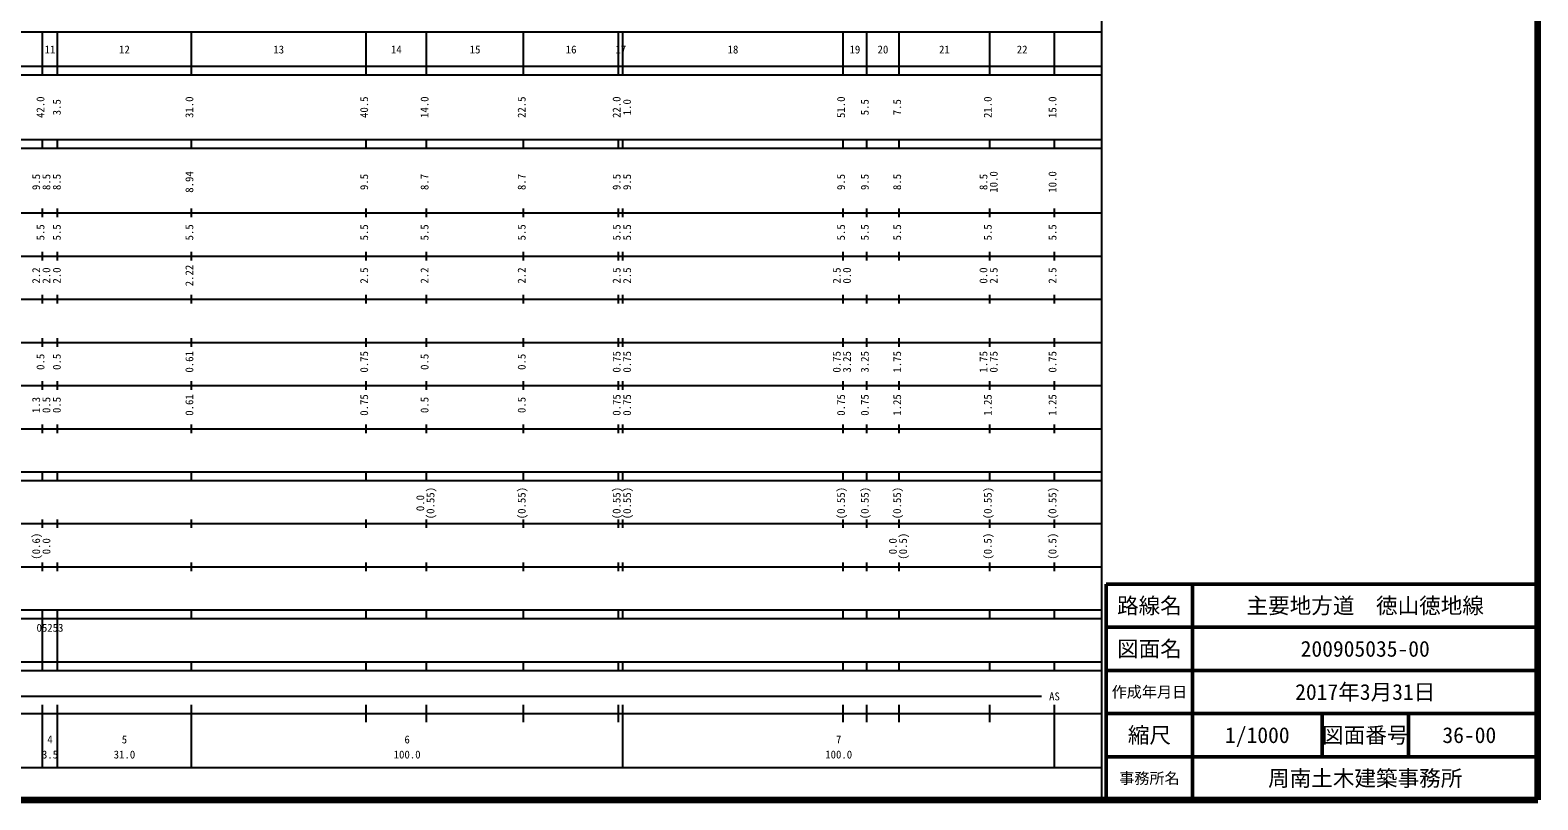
# Model space of a CAD drawing. Units: millimetres on the paper, enlarged 1000 times. Extents: x 40000 to 680000, y 20000 to 380000.
# Drawn here: x 330650 to 680000, y 20000 to 198357 of the extents above; entities that cross this region are included whole.
import ezdxf
from ezdxf.enums import TextEntityAlignment as Align

# ---------------------------------------------------------------- set-up
doc = ezdxf.new("R2010")
doc.units = ezdxf.units.MM
doc.header["$LTSCALE"] = 1000
for name, color, linetype, lineweight in [('M-TTL', 2, 'Continuous', 140), ('M-TTL-BAND', 7, 'Continuous', 25), ('M-TTL-FRAM', 2, 'Continuous', 50), ('M-TTL-LINE', 7, 'Continuous', 50)]:
    doc.layers.add(name, color=color, linetype=linetype, lineweight=lineweight)
doc.layers.add('M-TTL-TXT', color=7, linetype='Continuous')
doc.styles.add('ＭＳ ゴシック', font='')
doc.styles.get('ＭＳ ゴシック').set_extended_font_data('MS Gothic')

msp = doc.modelspace()

# ---------------------------------------------------------------- linework, layer by layer
at = {"layer": 'M-TTL'}
for p, q in [((680000, 20000), (680000, 380000)), ((40000, 20000), (680000, 20000))]:
    msp.add_line(p, q, dxfattribs=at)
at = {"layer": 'M-TTL-BAND'}
for p, q in [((579000, 20000), (579000, 370000)), ((68000, 198000), (579000, 198000)), ((333500, 188000), (333500, 198000)), ((337000, 188000), (337000, 198000)), ((368000, 188000), (368000, 198000)), ((408500, 188000), (408500, 198000)), ((422500, 188000), (422500, 198000)), ((445000, 188000), (445000, 198000)), ((467000, 188000), (467000, 198000)), ((468000, 188000), (468000, 198000)), ((519000, 188000), (519000, 198000)), ((524500, 188000), (524500, 198000)), ((532000, 188000), (532000, 198000)), ((553000, 188000), (553000, 198000)), ((568000, 188000), (568000, 198000)), ((40000, 190000), (579000, 190000)), ((40000, 188000), (579000, 188000)), ((40000, 173000), (579000, 173000)), ((333500, 171000), (333500, 173000)), ((337000, 171000), (337000, 173000)), ((368000, 171000), (368000, 173000)), ((408500, 171000), (408500, 173000)), ((422500, 171000), (422500, 173000)), ((445000, 171000), (445000, 173000)), ((467000, 171000), (467000, 173000)), ((468000, 171000), (468000, 173000)), ((519000, 171000), (519000, 173000)), ((524500, 171000), (524500, 173000)), ((532000, 171000), (532000, 173000)), ((553000, 171000), (553000, 173000)), ((568000, 171000), (568000, 173000)), ((40000, 171000), (579000, 171000)), ((40000, 156000), (579000, 156000)), ((333500, 155000), (333500, 157000)), ((337000, 155000), (337000, 157000)), ((368000, 155000), (368000, 157000)), ((408500, 155000), (408500, 157000)), ((422500, 155000), (422500, 157000)), ((445000, 155000), (445000, 157000)), ((467000, 155000), (467000, 157000)), ((468000, 155000), (468000, 157000)), ((519000, 155000), (519000, 157000)), ((524500, 155000), (524500, 157000)), ((532000, 155000), (532000, 157000)), ((553000, 155000), (553000, 157000)), ((568000, 155000), (568000, 157000)), ((333500, 145000), (333500, 147000)), ((337000, 145000), (337000, 147000)), ((368000, 145000), (368000, 147000)), ((408500, 145000), (408500, 147000)), ((422500, 145000), (422500, 147000)), ((445000, 145000), (445000, 147000)), ((467000, 145000), (467000, 147000)), ((468000, 145000), (468000, 147000)), ((519000, 145000), (519000, 147000)), ((524500, 145000), (524500, 147000)), ((532000, 145000), (532000, 147000)), ((553000, 145000), (553000, 147000)), ((568000, 145000), (568000, 147000)), ((46000, 146000), (579000, 146000)), ((333500, 135000), (333500, 137000)), ((337000, 135000), (337000, 137000)), ((368000, 135000), (368000, 137000)), ((408500, 135000), (408500, 137000)), ((422500, 135000), (422500, 137000)), ((445000, 135000), (445000, 137000)), ((467000, 135000), (467000, 137000)), ((468000, 135000), (468000, 137000)), ((519000, 135000), (519000, 137000)), ((524500, 135000), (524500, 137000)), ((532000, 135000), (532000, 137000)), ((553000, 135000), (553000, 137000)), ((568000, 135000), (568000, 137000)), ((52000, 136000), (579000, 136000)), ((46000, 126000), (579000, 126000)), ((333500, 125000), (333500, 127000)), ((337000, 125000), (337000, 127000)), ((368000, 125000), (368000, 127000)), ((408500, 125000), (408500, 127000)), ((422500, 125000), (422500, 127000)), ((445000, 125000), (445000, 127000)), ((467000, 125000), (467000, 127000)), ((468000, 125000), (468000, 127000)), ((519000, 125000), (519000, 127000)), ((524500, 125000), (524500, 127000)), ((532000, 125000), (532000, 127000)), ((553000, 125000), (553000, 127000)), ((568000, 125000), (568000, 127000)), ((52000, 116000), (579000, 116000)), ((333500, 115000), (333500, 117000)), ((337000, 115000), (337000, 117000)), ((368000, 115000), (368000, 117000)), ((408500, 115000), (408500, 117000)), ((422500, 115000), (422500, 117000)), ((445000, 115000), (445000, 117000)), ((467000, 115000), (467000, 117000)), ((468000, 115000), (468000, 117000)), ((519000, 115000), (519000, 117000)), ((524500, 115000), (524500, 117000)), ((532000, 115000), (532000, 117000)), ((553000, 115000), (553000, 117000)), ((568000, 115000), (568000, 117000)), ((46000, 106000), (579000, 106000)), ((333500, 105000), (333500, 107000)), ((337000, 105000), (337000, 107000)), ((368000, 105000), (368000, 107000)), ((408500, 105000), (408500, 107000)), ((422500, 105000), (422500, 107000)), ((445000, 105000), (445000, 107000)), ((467000, 105000), (467000, 107000)), ((468000, 105000), (468000, 107000)), ((519000, 105000), (519000, 107000)), ((524500, 105000), (524500, 107000)), ((532000, 105000), (532000, 107000)), ((553000, 105000), (553000, 107000)), ((568000, 105000), (568000, 107000)), ((40000, 96000), (579000, 96000)), ((333500, 94000), (333500, 96000)), ((337000, 94000), (337000, 96000)), ((368000, 94000), (368000, 96000)), ((408500, 94000), (408500, 96000)), ((422500, 94000), (422500, 96000)), ((445000, 94000), (445000, 96000)), ((467000, 94000), (467000, 96000)), ((468000, 94000), (468000, 96000)), ((519000, 94000), (519000, 96000)), ((524500, 94000), (524500, 96000)), ((532000, 94000), (532000, 96000)), ((553000, 94000), (553000, 96000)), ((568000, 94000), (568000, 96000)), ((40000, 94000), (579000, 94000)), ((49000, 84000), (579000, 84000)), ((333500, 83000), (333500, 85000)), ((337000, 83000), (337000, 85000)), ((368000, 83000), (368000, 85000)), ((408500, 83000), (408500, 85000)), ((422500, 83000), (422500, 85000)), ((445000, 83000), (445000, 85000)), ((467000, 83000), (467000, 85000)), ((468000, 83000), (468000, 85000)), ((519000, 83000), (519000, 85000)), ((524500, 83000), (524500, 85000)), ((532000, 83000), (532000, 85000)), ((553000, 83000), (553000, 85000)), ((568000, 83000), (568000, 85000)), ((40000, 74000), (579000, 74000)), ((333500, 73000), (333500, 75000)), ((337000, 73000), (337000, 75000)), ((368000, 73000), (368000, 75000)), ((408500, 73000), (408500, 75000)), ((422500, 73000), (422500, 75000)), ((445000, 73000), (445000, 75000)), ((467000, 73000), (467000, 75000)), ((468000, 73000), (468000, 75000)), ((519000, 73000), (519000, 75000)), ((524500, 73000), (524500, 75000)), ((532000, 73000), (532000, 75000)), ((553000, 73000), (553000, 75000)), ((568000, 73000), (568000, 75000)), ((40000, 64000), (579000, 64000)), ((333500, 62000), (333500, 64000)), ((337000, 62000), (337000, 64000)), ((368000, 62000), (368000, 64000)), ((408500, 62000), (408500, 64000)), ((422500, 62000), (422500, 64000)), ((445000, 62000), (445000, 64000)), ((467000, 62000), (467000, 64000)), ((468000, 62000), (468000, 64000)), ((519000, 62000), (519000, 64000)), ((524500, 62000), (524500, 64000)), ((532000, 62000), (532000, 64000)), ((553000, 62000), (553000, 64000)), ((568000, 62000), (568000, 64000)), ((40000, 62000), (579000, 62000)), ((333500, 52000), (333500, 62000)), ((337000, 52000), (337000, 62000)), ((40000, 52000), (579000, 52000)), ((40000, 50000), (579000, 50000)), ((333500, 50000), (333500, 52000)), ((337000, 50000), (337000, 52000)), ((368000, 50000), (368000, 52000)), ((408500, 50000), (408500, 52000)), ((422500, 50000), (422500, 52000)), ((445000, 50000), (445000, 52000)), ((467000, 50000), (467000, 52000)), ((468000, 50000), (468000, 52000)), ((519000, 50000), (519000, 52000)), ((524500, 50000), (524500, 52000)), ((532000, 50000), (532000, 52000)), ((553000, 50000), (553000, 52000)), ((568000, 50000), (568000, 52000)), ((71000, 44000), (565000, 44000)), ((333500, 27500), (333500, 42000)), ((337000, 27500), (337000, 42000)), ((368000, 27500), (368000, 42000)), ((408500, 38000), (408500, 42000)), ((422500, 38000), (422500, 42000)), ((445000, 38000), (445000, 42000)), ((467000, 38000), (467000, 42000)), ((468000, 27500), (468000, 42000)), ((519000, 38000), (519000, 42000)), ((524500, 38000), (524500, 42000)), ((532000, 38000), (532000, 42000)), ((553000, 38000), (553000, 42000)), ((568000, 27500), (568000, 42000)), ((40000, 40000), (579000, 40000)), ((68000, 27500), (579000, 27500))]:
    msp.add_line(p, q, dxfattribs=at)
at = {"layer": 'M-TTL-FRAM'}
for p, q in [((680000, 70000), (580000, 70000)), ((580000, 70000), (580000, 20000))]:
    msp.add_line(p, q, dxfattribs=at)
at = {"layer": 'M-TTL-LINE'}
for p, q in [((600000, 70000), (600000, 20000)), ((680000, 60000), (580000, 60000)), ((680000, 50000), (580000, 50000)), ((680000, 40000), (580000, 40000)), ((630000, 40000), (630000, 30000)), ((650000, 40000), (650000, 30000)), ((680000, 30000), (580000, 30000))]:
    msp.add_line(p, q, dxfattribs=at)

# ---------------------------------------------------------------- texts
at = {"layer": 'M-TTL-BAND', "style": 'ＭＳ ゴシック'}
for s, p in [('11', (335250, 192405)), ('12', (352500, 192405)), ('13', (388250, 192405)), ('14', (415500, 192405)), ('15', (433750, 192405)), ('16', (456000, 192405)), ('17', (467500, 192405)), ('18', (493500, 192405)), ('19', (521750, 192405)), ('20', (528250, 192405)), ('21', (542500, 192405)), ('22', (560500, 192405)), ('AS', (568000, 42500)), ('4', (335250, 32523)), ('5', (352500, 32523)), ('6', (418000, 32523)), ('7', (518000, 32523)), ('3.5', (335250, 29033)), ('31.0', (352500, 29033)), ('100.0', (418000, 29033)), ('100.0', (518000, 29033))]:
    msp.add_text(s, height=1833, dxfattribs=at).set_placement(p, align=Align.BOTTOM_CENTER)
for s, p in [('42.0', (334500, 180500)), ('3.5', (338285, 180500)), ('31.0', (369000, 180500)), ('40.5', (409500, 180500)), ('14.0', (423500, 180500)), ('22.5', (446000, 180500)), ('22.0', (468000, 180500)), ('1.0', (470424, 180500)), ('51.0', (520000, 180500)), ('5.5', (525500, 180500)), ('7.5', (533000, 180500)), ('21.0', (554000, 180500)), ('15.0', (569000, 180500)), ('9.5', (333500, 163174)), ('8.5', (335870, 163174)), ('8.5', (338285, 163174)), ('8.94', (369000, 163174)), ('9.5', (409500, 163174)), ('8.7', (423500, 163174)), ('8.7', (446000, 163174)), ('9.5', (468000, 163174)), ('9.5', (470424, 163174)), ('9.5', (520000, 163174)), ('9.5', (525500, 163174)), ('8.5', (533000, 163174)), ('8.5', (553000, 163174)), ('10.0', (555370, 163174)), ('10.0', (569000, 163174)), ('5.5', (334500, 151500)), ('5.5', (338285, 151500)), ('5.5', (369000, 151500)), ('5.5', (409500, 151500)), ('5.5', (423500, 151500)), ('5.5', (446000, 151500)), ('5.5', (468000, 151500)), ('5.5', (470424, 151500)), ('5.5', (520000, 151500)), ('5.5', (525500, 151500)), ('5.5', (533000, 151500)), ('5.5', (554000, 151500)), ('5.5', (569000, 151500)), ('2.2', (333500, 141500)), ('2.0', (335870, 141500)), ('2.0', (338285, 141500)), ('2.22', (369000, 141500)), ('2.2', (423500, 141500)), ('2.2', (446000, 141500)), ('0.0', (521370, 141500)), ('0.0', (553000, 141500)), ('2.5', (409500, 141500)), ('2.5', (468000, 141500)), ('2.5', (470424, 141500)), ('2.5', (519000, 141500)), ('2.5', (555370, 141500)), ('2.5', (569000, 141500)), ('0.5', (334500, 121500)), ('0.5', (338285, 121500)), ('0.61', (369000, 121500)), ('0.75', (409500, 121500)), ('0.5', (423500, 121500)), ('0.5', (446000, 121500)), ('0.75', (468000, 121500)), ('0.75', (470424, 121500)), ('0.75', (519000, 121500)), ('3.25', (521370, 121500)), ('3.25', (525500, 121500)), ('1.75', (533000, 121500)), ('1.75', (553000, 121500)), ('0.75', (555370, 121500)), ('0.75', (569000, 121500)), ('1.3', (333500, 111500)), ('0.5', (335870, 111500)), ('0.5', (338285, 111500)), ('0.61', (369000, 111500)), ('0.75', (409500, 111500)), ('0.5', (423500, 111500)), ('0.5', (446000, 111500)), ('0.75', (468000, 111500)), ('0.75', (470424, 111500)), ('0.75', (520000, 111500)), ('0.75', (525500, 111500)), ('1.25', (533000, 111500)), ('1.25', (554000, 111500)), ('1.25', (569000, 111500)), ('(0.55)', (424870, 88764)), ('(0.55)', (446000, 88764)), ('(0.55)', (468000, 88764)), ('(0.55)', (470424, 88764)), ('(0.55)', (520000, 88764)), ('(0.55)', (525500, 88764)), ('(0.55)', (533000, 88764)), ('(0.55)', (554000, 88764)), ('(0.55)', (569000, 88764)), ('0.0', (422500, 88764)), ('(0.6)', (333500, 78764)), ('0.0', (335870, 78764)), ('0.0', (532000, 78764)), ('(0.5)', (534370, 78764)), ('(0.5)', (554000, 78764)), ('(0.5)', (569000, 78764))]:
    msp.add_text(s, height=1833, rotation=90, dxfattribs=at).set_placement(p, align=Align.BOTTOM_CENTER)
msp.add_text('05253', height=1833, dxfattribs=at).set_placement((332125, 58405), align=Align.BOTTOM_LEFT)
at = {"layer": 'M-TTL-TXT', "style": 'ＭＳ ゴシック'}
for s, height, p in [('路線名', 3666, (590000, 65000)), ('路線名', 3666, (590000, 65000)), ('主要地方道\u3000徳山徳地線', 3666, (640000, 65000)), ('図面名', 3666, (590000, 55000)), ('図面名', 3666, (590000, 55000)), ('200905035-00', 3666, (640000, 55000)), ('作成年月日', 2566, (590000, 45000)), ('作成年月日', 2566, (590000, 45000)), ('2017年3月31日', 3666, (640000, 45000)), ('縮尺', 3666, (590000, 35000)), ('縮尺', 3666, (590000, 35000)), ('1/1000', 3666, (615000, 35000)), ('図面番号', 3666, (640000, 35000)), ('図面番号', 3666, (640000, 35000)), ('36-00', 3666, (664125, 35000)), ('事務所名', 2566, (590000, 25000)), ('事務所名', 2566, (590000, 25000)), ('周南土木建築事務所', 3666, (640000, 25000))]:
    msp.add_text(s, height=height, dxfattribs=at).set_placement(p, align=Align.MIDDLE_CENTER)

doc.saveas('drawing.dxf')
